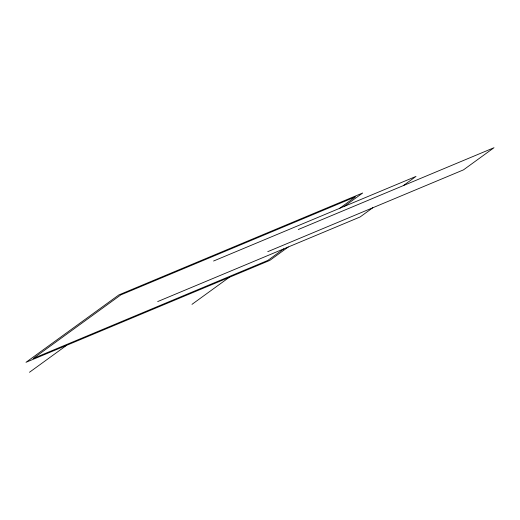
<?xml version="1.0" encoding="UTF-8"?>
<svg xmlns="http://www.w3.org/2000/svg" width="520" height="520" viewBox="0 0 520 520"><rect width="100%" height="100%" fill="white"/><g stroke="black" fill="none" stroke-linecap="round" stroke-linejoin="round"><path stroke-width="0.78" d="M29.471 372.281L66.632 345.319M191.984 304.356L229.144 277.394M283.725 248.898L267.826 260.429L33.15 358.514L120.848 294.879L355.524 196.8L339.625 208.338M288.275 246.994L269.776 260.416L26 362.303L118.898 294.899L362.674 193.011L344.175 206.433M372.781 207.766L360.094 216.977L157.671 301.581M403.299 185.627L415.994 176.417L213.571 261.021M298.272 229.522L494 147.719L463.482 169.864L267.755 251.667"/></g></svg>
